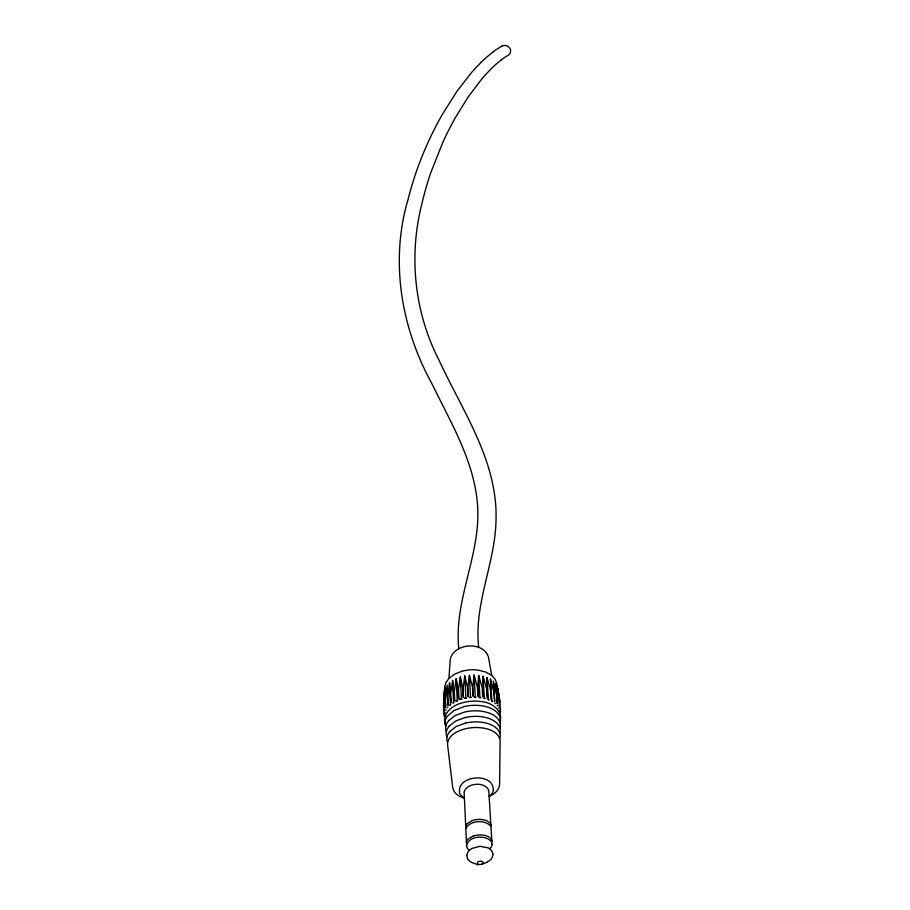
<?xml version="1.0" encoding="UTF-8"?>
<svg xmlns="http://www.w3.org/2000/svg" width="910" height="910" viewBox="0 0 910 910"><rect width="100%" height="100%" fill="white"/><g stroke="black" fill="none" stroke-linecap="round" stroke-linejoin="round"><path stroke-width="1.36" d="M445.377 699.085L445.468 687.744L444.08 701.701L444.353 710.767M491.173 699.289L490.592 690.451L486.975 677.449L487.476 697.868M500.386 719.924C502.445 710.38 491.514 702.622 482.789 701.815A38.55 32.737 -6.6 0 0 463.008 702.668C453.453 704.613 442.101 712.837 445.058 723.768A12.956 11 -6.6 0 0 445.752 726.351M466.921 855.457L466.921 855.957A8.952 7.598 -6.6 0 0 468.07 859.347M444.012 701.906L444.58 690.451L443.511 704.567L443.83 713.633M483.813 678.962L482.994 676.232L483.051 696.764M444.785 686.834L445.957 682.58L448.948 678.36L450.234 659.352C453.794 643.211 482.869 640.811 488.351 656.702L491.73 675.436L495.006 679.031L496.644 682.944L499.761 700.086L500.591 711.574M443.875 699.506L444.785 686.857M482.721 696.707L482.198 687.869L478.649 675.447L477.773 687.312L478.285 696.161M474.838 677.768L474.064 675.14L472.847 687.198L473.337 696.048M472.984 696.059L472.506 687.209L469.389 675.311L467.888 687.596L468.343 696.446M445.638 705.705L445.741 704.954M450.837 702.793L449.54 682.682L447.731 696.218L448.084 705.079M468.002 696.491L467.547 687.641L464.771 675.948L463.042 688.483L463.474 697.344M454.431 700.62L452.6 680.475L450.7 693.773L451.064 702.634M463.156 697.413L462.724 688.563L460.335 677.051L458.481 689.848L458.89 698.698M458.583 698.812L458.174 689.951L456.24 678.576L454.317 691.623L454.704 700.484M407.452 201.394C390.06 262.853 401.537 328.874 432.193 384.179C450.279 421.512 472.608 458.458 477.159 500.477A181.909 154.438 -6.6 0 1 477.773 519.28C476.169 563.108 454.067 604.411 458.799 648.728M449.711 705.284L450.598 704.545M492.014 844.218L491.957 843.263A5.176 4.391 -6.6 0 0 491.684 842.068C486.27 834.345 467.888 835.664 466.625 845.902M497.19 705.261L497.77 706.023M466.739 843.786A5.141 4.368 -6.6 0 1 466.477 842.592L465.852 829.146A5.21 4.425 -6.6 0 1 466 828.225C470.447 820.354 483.995 819.5 490.262 825.62A5.801 4.925 -6.6 0 1 490.752 826.519A5.221 4.436 -6.6 0 1 491.025 827.69L491.81 840.851A5.141 4.368 -6.6 0 1 491.684 842.068M452.782 702.998L453.862 702.349M498.794 707.787L499.124 708.606M447.083 716.523L453.726 710.653L464.271 706.547A40.45 34.341 -6.6 0 1 480.446 705.603C487.191 706.456 494.619 708.651 498.725 714.486A13.059 11.091 -6.6 0 1 499.999 722.597M489.842 848.825L490.342 848.279M456.445 701.018L457.696 700.472M448.607 720.663L455.239 715.51L464.657 712.029A40.051 34 -6.6 0 1 480.628 711.097C487.294 711.927 494.619 714.1 498.68 719.833A12.945 10.988 -6.6 0 1 499.954 727.886M449.199 726.043L455.751 720.97L465.055 717.546M449.802 731.458L456.274 726.464L465.442 723.086M444.967 716.011L444.865 715.158M499.579 710.46L499.647 711.313M467.149 823.675L472.245 820.57A18.621 15.811 -6.6 0 1 484.131 819.899L487.555 821.104L490.115 823.243A5.471 4.641 -6.6 0 1 490.888 825.324A5.176 4.402 -6.6 0 1 490.752 826.519M448.948 678.36L454.761 674.071L461.802 671.261M481.367 62.062L475.156 68.478A201.565 171.125 -6.6 0 0 471.539 72.527L456.877 91.421L442.453 114.228A425.266 361.031 -6.6 0 0 407.578 201.417M499.874 712.928L499.897 712.917A3.867 3.287 -6.6 0 0 500.193 712.587M460.608 699.415L461.984 698.994M501.069 60.06L495.279 64.894A126.376 107.289 -6.6 0 0 490.695 69.251L485.075 75.2A188.211 159.785 -6.6 0 0 481.765 78.999L468.138 97.029L455.387 117.606A392.676 333.367 -6.6 0 0 442.772 142.517L430.748 172.798A413.174 350.771 -6.6 0 0 421.944 203.544C408.533 255.881 414.312 312.369 439.177 360.462C461.074 408.146 492.765 453.703 495.882 507.632A199.688 169.533 -6.6 0 1 496.03 519.132C495.643 562.585 473.632 603.592 478.717 647.329M444.933 713.258L445.092 712.393M493.163 51.87L486.52 57.284A140.811 119.54 -6.6 0 0 481.379 62.062M465.135 698.22L466.591 697.947M471.846 848.473L480.014 846.289L488.113 847.87A10.522 8.929 -6.6 0 1 491.571 850.713M445.729 710.494L446.139 709.652M489.136 796.478C494.141 794.282 499.385 790.233 499.601 784.329L500.125 741.195A11.693 9.93 -6.6 0 0 499.954 739.398C497.361 730.673 486.873 728.159 478.865 727.568A39.255 33.329 -6.6 0 0 467.535 728.307C459.482 730.002 449.244 733.915 447.561 743.026A11.693 9.93 -6.6 0 0 447.584 744.846L452.714 787.571C453.521 793.349 459.22 796.728 464.396 798.184M479.013 864.409A4.709 3.993 -6.6 0 0 481.333 864.329A4.072 3.458 -6.6 0 0 481.822 864.182C484.689 863.453 482.414 860.541 480.252 861.269C473.154 861.406 482.914 867.435 474.963 863.522A13.98 11.864 -6.6 0 1 472.825 862.885L472.506 862.76A12.41 10.533 -6.6 0 1 471.664 862.373A10.533 8.941 -6.6 0 1 468.206 859.586M469.878 697.492L471.369 697.367M447.333 707.809L447.993 707.002M481.822 864.182L485.622 862.794A13.946 11.841 -6.6 0 0 487.601 861.907M473.029 836.119L467.888 839.225A5.904 5.016 -6.6 0 0 466.421 842.592M474.69 697.253L476.18 697.276M479.433 697.492L480.867 697.663M483.949 698.22L485.292 698.539M488.113 699.403L489.307 699.858M491.775 701.007L492.788 701.587M485.03 835.403L488.886 836.87L491.047 838.781M495.643 703.658L494.824 702.986M491.639 675.356L485.724 672.035L478.148 670.124A34.944 29.666 -6.6 0 0 462.064 671.205M483.87 679.144L486.623 688.927L487.18 697.777M474.94 678.132L477.432 687.289L477.943 696.127M491.423 699.415L490.456 679.087L493.982 692.362L494.574 701.212M498.305 692.533L496.974 685.867L498.714 697.344M498.748 694.489L497.634 688.506L499.874 702.076M496.86 697.39L497.349 702.315M499.328 706.194L498.612 697.162L495.529 683.353L497.44 703.635M497.281 703.476L496.678 694.626L493.334 681.078L494.778 701.36M490.456 679.087L491.912 701.462M486.975 677.449L488.386 699.824M482.994 676.232L484.359 698.596M490.877 825.324L488.772 790.449C485.132 781.144 466.432 782.805 464.111 792.155L465.749 827.053A5.187 4.402 -6.6 0 0 466 828.225M478.649 675.447L479.957 697.822M474.064 675.14L475.316 697.515M469.389 675.311L470.584 697.686M464.771 675.948L465.897 698.334M460.335 677.051L461.404 699.449M456.24 678.576L457.252 700.973M459.539 791.7C457.673 775.274 492.936 772.351 493.265 789.368A7.792 6.609 -6.6 0 1 493.243 790.324M452.6 680.475L453.567 702.873M449.54 682.682L450.461 705.079M447.902 705.261L447.14 685.128L445.502 698.891L445.718 707.946M444.046 714.191L444.114 716.261M469.401 697.333A3.378 2.866 -6.6 0 1 468.946 697.106M474.281 697.037A3.595 3.049 -6.6 0 1 473.871 696.764M464.623 698.106A3.219 2.73 -6.6 0 1 464.123 697.936M460.05 699.187A1.331 1.126 -6.6 0 1 459.573 699.187M455.853 700.859A1.206 1.024 -6.6 0 1 455.398 700.905M479.081 697.242A3.97 3.367 -6.6 0 1 478.74 696.935M491.047 838.781A5.426 4.607 -6.6 0 1 491.832 840.851M465.692 827.053A5.926 5.039 -6.6 0 1 467.183 823.709M492.117 844.218A7.985 6.779 -6.6 0 1 490.251 848.222M446.855 736.918A13.218 11.216 -6.6 0 1 449.29 726.1M465.055 717.558A39.653 33.659 -6.6 0 1 480.81 716.625C487.385 717.444 494.619 719.56 498.635 725.224A12.706 10.795 -6.6 0 1 499.897 733.13M447.504 742.219A12.99 11.022 -6.6 0 1 449.881 731.515M465.454 723.097A39.244 33.317 -6.6 0 1 481.003 722.176C487.487 722.984 494.619 725.065 498.6 730.639A12.478 10.601 -6.6 0 1 499.829 738.476M467.592 848.404A7.178 6.097 -6.6 0 1 466.557 845.913M469.367 850.304A9.896 8.406 -6.6 0 1 467.695 848.609M444.979 723.78A13.718 11.648 -6.6 0 1 447.117 716.545M501.091 60.071A61.175 51.927 -6.6 0 1 508.178 55.26A5.267 4.47 -6.6 0 0 510.055 53.451L510.681 50.539A7.041 5.972 -6.6 0 0 508.497 46.797L508.064 46.501A5.528 4.698 -6.6 0 0 501.763 46.137M493.186 51.881A73.71 62.574 -6.6 0 1 501.797 46.194M446.218 731.651A13.445 11.42 -6.6 0 1 448.687 720.72M492.947 854.183A9.657 8.201 -6.6 0 1 487.749 861.656M491.593 850.793A8.986 7.621 -6.6 0 1 492.799 854.183M466.819 855.047A9.953 8.452 -6.6 0 1 471.903 848.552M493.459 790.358A10.738 9.111 -6.6 0 1 489.045 796.216M464.487 797.842A9.953 8.452 -6.6 0 1 459.277 791.745M473.041 836.154A18.939 16.073 -6.6 0 1 485.019 835.437"/></g></svg>
